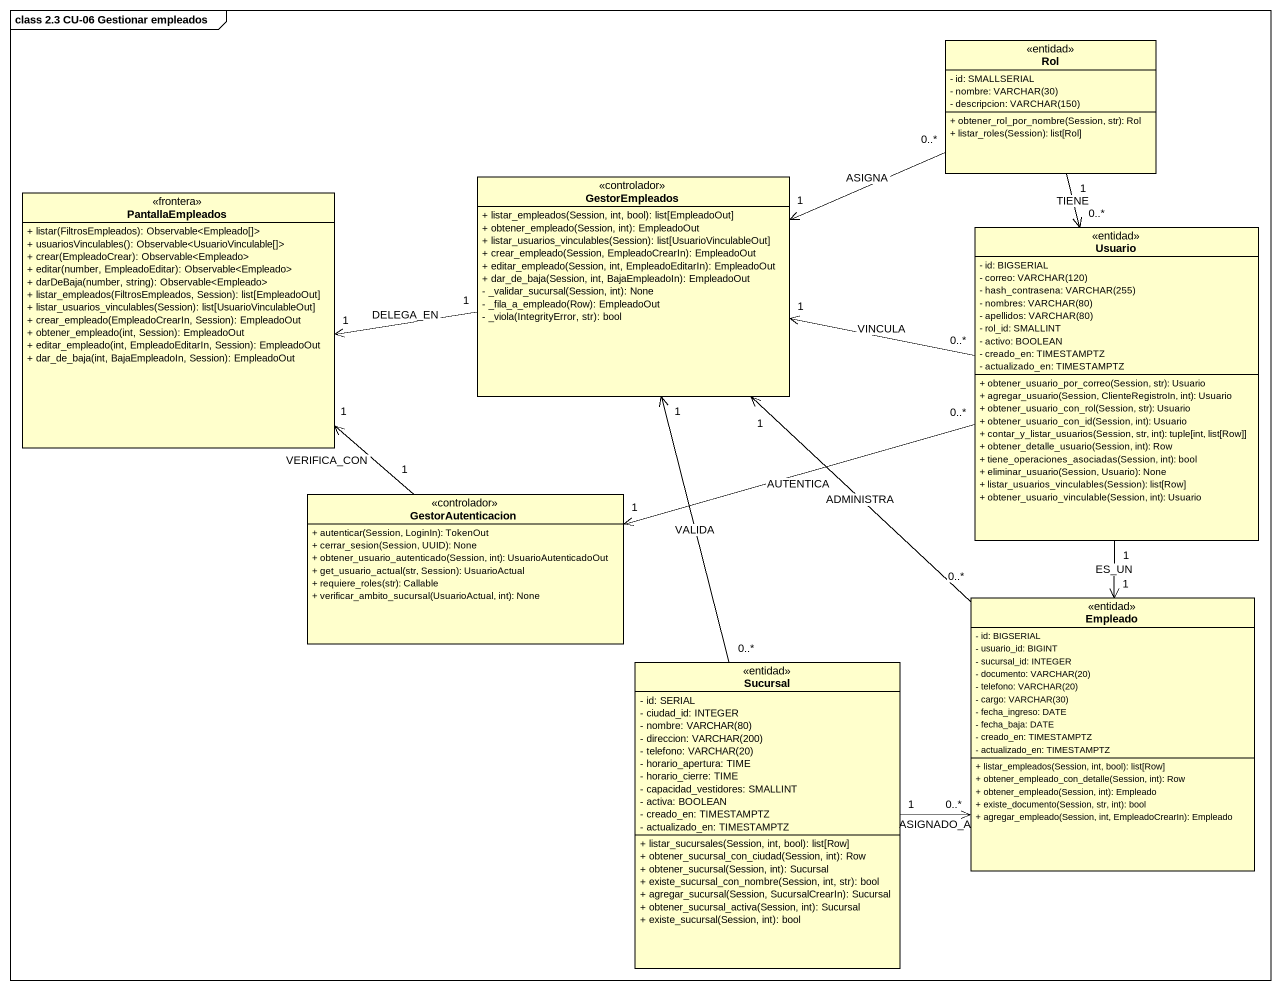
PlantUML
@startuml
mainframe class 2.3 CU-06 Gestionar empleados
hide circle
hide empty members
skinparam classAttributeIconSize 0
class Rol <<entidad>> {
  - id: SMALLSERIAL
  {field} - nombre: VARCHAR(30)
  {field} - descripcion: VARCHAR(150)
  + obtener_rol_por_nombre(Session, str): Rol
  + listar_roles(Session): list[Rol]
}
class GestorEmpleados <<controlador>> {
  + listar_empleados(Session, int, bool): list[EmpleadoOut]
  + obtener_empleado(Session, int): EmpleadoOut
  + listar_usuarios_vinculables(Session): list[UsuarioVinculableOut]
  + crear_empleado(Session, EmpleadoCrearIn): EmpleadoOut
  + editar_empleado(Session, int, EmpleadoEditarIn): EmpleadoOut
  + dar_de_baja(Session, int, BajaEmpleadoIn): EmpleadoOut
  - _validar_sucursal(Session, int): None
  - _fila_a_empleado(Row): EmpleadoOut
  - _viola(IntegrityError, str): bool
}
class PantallaEmpleados <<frontera>> {
  + listar(FiltrosEmpleados): Observable<Empleado[]>
  + usuariosVinculables(): Observable<UsuarioVinculable[]>
  + crear(EmpleadoCrear): Observable<Empleado>
  + editar(number, EmpleadoEditar): Observable<Empleado>
  + darDeBaja(number, string): Observable<Empleado>
  + listar_empleados(FiltrosEmpleados, Session): list[EmpleadoOut]
  + listar_usuarios_vinculables(Session): list[UsuarioVinculableOut]
  + crear_empleado(EmpleadoCrearIn, Session): EmpleadoOut
  + obtener_empleado(int, Session): EmpleadoOut
  + editar_empleado(int, EmpleadoEditarIn, Session): EmpleadoOut
  + dar_de_baja(int, BajaEmpleadoIn, Session): EmpleadoOut
}
class Usuario <<entidad>> {
  - id: BIGSERIAL
  {field} - correo: VARCHAR(120)
  {field} - hash_contrasena: VARCHAR(255)
  {field} - nombres: VARCHAR(80)
  {field} - apellidos: VARCHAR(80)
  - rol_id: SMALLINT
  - activo: BOOLEAN
  - creado_en: TIMESTAMPTZ
  - actualizado_en: TIMESTAMPTZ
  + obtener_usuario_por_correo(Session, str): Usuario
  + agregar_usuario(Session, ClienteRegistroIn, int): Usuario
  + obtener_usuario_con_rol(Session, str): Usuario
  + obtener_usuario_con_id(Session, int): Usuario
  + contar_y_listar_usuarios(Session, str, int): tuple[int, list[Row]]
  + obtener_detalle_usuario(Session, int): Row
  + tiene_operaciones_asociadas(Session, int): bool
  + eliminar_usuario(Session, Usuario): None
  + listar_usuarios_vinculables(Session): list[Row]
  + obtener_usuario_vinculable(Session, int): Usuario
}
class GestorAutenticacion <<controlador>> {
  + autenticar(Session, LoginIn): TokenOut
  + cerrar_sesion(Session, UUID): None
  + obtener_usuario_autenticado(Session, int): UsuarioAutenticadoOut
  + get_usuario_actual(str, Session): UsuarioActual
  + requiere_roles(str): Callable
  + verificar_ambito_sucursal(UsuarioActual, int): None
}
class Empleado <<entidad>> {
  - id: BIGSERIAL
  - usuario_id: BIGINT
  - sucursal_id: INTEGER
  {field} - documento: VARCHAR(20)
  {field} - telefono: VARCHAR(20)
  {field} - cargo: VARCHAR(30)
  - fecha_ingreso: DATE
  - fecha_baja: DATE
  - creado_en: TIMESTAMPTZ
  - actualizado_en: TIMESTAMPTZ
  + listar_empleados(Session, int, bool): list[Row]
  + obtener_empleado_con_detalle(Session, int): Row
  + obtener_empleado(Session, int): Empleado
  + existe_documento(Session, str, int): bool
  + agregar_empleado(Session, int, EmpleadoCrearIn): Empleado
}
class Sucursal <<entidad>> {
  - id: SERIAL
  - ciudad_id: INTEGER
  {field} - nombre: VARCHAR(80)
  {field} - direccion: VARCHAR(200)
  {field} - telefono: VARCHAR(20)
  - horario_apertura: TIME
  - horario_cierre: TIME
  - capacidad_vestidores: SMALLINT
  - activa: BOOLEAN
  - creado_en: TIMESTAMPTZ
  - actualizado_en: TIMESTAMPTZ
  + listar_sucursales(Session, int, bool): list[Row]
  + obtener_sucursal_con_ciudad(Session, int): Row
  + obtener_sucursal(Session, int): Sucursal
  + existe_sucursal_con_nombre(Session, int, str): bool
  + agregar_sucursal(Session, SucursalCrearIn): Sucursal
  + obtener_sucursal_activa(Session, int): Sucursal
  + existe_sucursal(Session, int): bool
}
GestorEmpleados "1" <-right- "0..*" Rol : ASIGNA
GestorEmpleados "1" <-right- "0..*" Usuario : VINCULA
GestorEmpleados "1" <-- "0..*" Empleado : ADMINISTRA
GestorEmpleados "1" <-- "0..*" Sucursal : VALIDA
PantallaEmpleados "1" <-right- "1" GestorEmpleados : DELEGA_EN
PantallaEmpleados "1" <-- "1" GestorAutenticacion : VERIFICA_CON
Usuario "0..*" <-up- "1" Rol : TIENE
GestorAutenticacion "1" <-right- "0..*" Usuario : AUTENTICA
Empleado "1" <-up- "1" Usuario : ES_UN
Empleado "0..*" <-left- "1" Sucursal : ASIGNADO_A
@enduml
